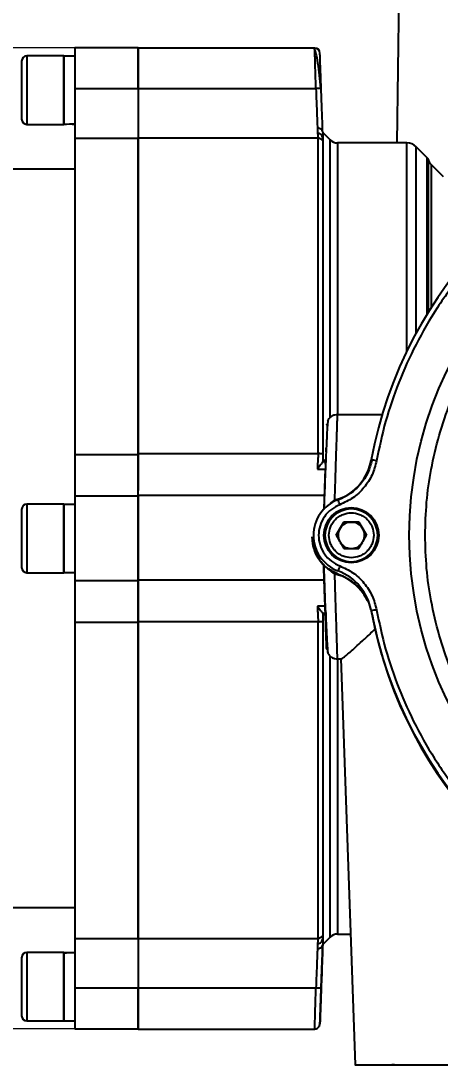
# Model space of a CAD drawing. Header units: millimetres. Extents: x 2028 to 4172, y 863 to 2379.
# Drawn here: x 3332.3 to 3411.8, y 2046.1 to 2244.1 of the extents above; entities that cross this region are included whole.
import ezdxf

# ---------------------------------------------------------------- set-up
doc = ezdxf.new("R2010")
doc.units = ezdxf.units.MM
doc.layers.add('AM_5', color=3, linetype='Continuous', lineweight=25)
doc.styles.add('SLDTEXTSTYLE1', font='txt.shx', dxfattribs={"width": 0.7, "bigfont": 'gbcbig.shx'})
doc.dimstyles.new('SLDDIMSTYLE12$0', dxfattribs={"dimtxt": 12, "dimasz": 10, "dimexe": 0, "dimexo": 0.0625, "dimgap": 0.875, "dimtad": 1, "dimdec": 1, "dimlfac": 1.8, "dimrnd": 1e-09, "dimzin": 12, "dimdsep": 46, "dimtxsty": 'SLDTEXTSTYLE1', "dimcen": 0.09, "dimdle": 8.16, "dimclrd": 3, "dimclre": 3, "dimadec": 0, "dimazin": 3, "dimtfac": 1, "dimtdec": 1, "dimtofl": 0, "dimtmove": 0, "dimatfit": 3, "dimfxl": 0, "dimfrac": 2, "dimtolj": 1, "dimlwd": 5, "dimlwe": 5, "dimarcsym": 0})

# ---------------------------------------------------------------- blocks, each defined once
blk = doc.blocks.new('*D53')
at = {"layer": 'AM_5', "color": 3, "lineweight": 5, "transparency": 16777216}
blk.add_line((3342.5, 2238.94), (3175.88, 2238.94), dxfattribs=at)
at = {"layer": 'AM_5', "color": 3, "linetype": 'Continuous', "lineweight": 5, "transparency": 16777216}
for p, q in [((3175.88, 2228.94), (3175.88, 2062.94)), ((3342.5, 2052.94), (3175.88, 2052.94))]:
    blk.add_line(p, q, dxfattribs=at)
at = {"layer": 'AM_5', "color": 3, "transparency": 16777216}
for points in [[(3174.21, 2228.94), (3177.54, 2228.94), (3175.88, 2238.94)], [(3174.21, 2062.94), (3177.54, 2062.94), (3175.88, 2052.94)]]:
    blk.add_solid(points, dxfattribs=at)
at = {"layer": 'Defpoints', "color": 0, "transparency": 16777216}
for p in [(3342.56, 2238.94), (3175.88, 2052.94), (3342.56, 2052.94)]:
    blk.add_point(p, dxfattribs=at)
at = {"layer": 'AM_5', "color": 0, "transparency": 16777216, "insert": (3169, 2145.94), "char_height": 12, "attachment_point": 5, "rotation": 90, "style": 'SLDTEXTSTYLE1'}
blk.add_mtext('\\A1;186', dxfattribs=at)

msp = doc.modelspace()

# ---------------------------------------------------------------- linework, layer by layer
at = {"color": 7, "linetype": 'Continuous', "lineweight": 25}
for p, q in [((3404.159, 2260.757), (3403.638, 2220.921)), ((3340.459, 2237.441), (3333.459, 2237.441)), ((3333.459, 2237.441), (3333.459, 2230.941)), ((3340.459, 2237.441), (3340.459, 2230.941)), ((3342.559, 2237.381), (3340.459, 2237.381)), ((3340.459, 2224.501), (3340.459, 2237.381)), ((3354.559, 2238.941), (3342.559, 2238.941)), ((3342.559, 2238.941), (3342.559, 2231.222)), ((3354.559, 2231.221), (3354.559, 2238.941)), ((3388.035, 2238.921), (3354.559, 2238.921)), ((3388.224, 2238.084), (3387.997, 2238.781)), ((3333.459, 2230.941), (3333.459, 2224.441)), ((3340.459, 2230.941), (3340.459, 2224.441)), ((3342.559, 2231.222), (3354.559, 2231.221)), ((3342.559, 2231.222), (3342.559, 2221.786)), ((3354.559, 2231.221), (3354.559, 2221.786)), ((3354.559, 2231.218), (3388.27, 2231.218)), ((3333.459, 2224.441), (3340.459, 2224.441)), ((3354.559, 2221.786), (3342.559, 2221.786)), ((3388.693, 2221.799), (3354.559, 2221.8)), ((3388.559, 2222.759), (3388.693, 2221.799)), ((3389.56, 2221.801), (3389.49, 2222.198)), ((3389.559, 2222.938), (3389.559, 2221.875)), ((3390.973, 2221.507), (3389.559, 2222.921)), ((3389.559, 2221.875), (3389.559, 2221.31)), ((3405.523, 2220.921), (3392.387, 2220.921)), ((3409.372, 2218.108), (3407.291, 2220.189)), ((3409.622, 2188.898), (3409.622, 2217.691)), ((3342.559, 2215.941), (3201.559, 2215.942)), ((3412.453, 2214.526), (3410.121, 2216.858)), ((3410.121, 2216.858), (3410.121, 2189.688)), ((3400.82, 2169.399), (3392.303, 2169.399)), ((3390.153, 2163.107), (3390.126, 2162.36)), ((3390.153, 2163.117), (3390.153, 2163.107)), ((3342.559, 2161.874), (3354.559, 2161.874)), ((3342.559, 2161.874), (3342.559, 2153.936)), ((3354.559, 2162.027), (3388.693, 2162.016)), ((3354.559, 2161.874), (3354.559, 2155.033)), ((3389.543, 2160.429), (3389.559, 2160.456)), ((3390.059, 2160.429), (3389.543, 2160.429)), ((3389.559, 2161.912), (3389.559, 2160.456)), ((3389.559, 2160.456), (3390.038, 2160.82)), ((3390.072, 2160.808), (3390.045, 2160.014)), ((3390.072, 2160.821), (3390.072, 2160.808)), ((3388.565, 2159.08), (3390.063, 2159.08)), ((3389.981, 2158.179), (3389.953, 2157.393)), ((3389.981, 2158.196), (3389.981, 2158.179)), ((3389.953, 2157.393), (3389.746, 2151.473)), ((3333.459, 2152.441), (3333.458, 2139.441)), ((3340.459, 2152.441), (3333.459, 2152.441)), ((3340.459, 2152.441), (3340.458, 2139.441)), ((3340.458, 2139.501), (3340.459, 2152.381)), ((3342.559, 2152.381), (3340.459, 2152.381)), ((3342.559, 2153.936), (3342.558, 2137.946)), ((3354.559, 2153.936), (3342.559, 2153.936)), ((3354.558, 2137.946), (3354.559, 2153.936)), ((3389.838, 2154.098), (3354.559, 2154.099)), ((3391.785, 2153.206), (3392.313, 2153.361)), ((3392.313, 2153.361), (3393.189, 2153.641)), ((3393.538, 2149.028), (3392.094, 2146.528)), ((3392.816, 2147.771), (3393.538, 2149.021)), ((3396.425, 2149.028), (3393.538, 2149.028)), ((3393.538, 2149.021), (3393.538, 2149.028)), ((3393.538, 2149.021), (3394.981, 2149.021)), ((3394.981, 2149.021), (3396.425, 2149.021)), ((3397.868, 2146.528), (3396.425, 2149.028)), ((3396.425, 2149.021), (3396.425, 2149.028)), ((3396.425, 2149.021), (3397.146, 2147.771)), ((3387.559, 2146.232), (3387.559, 2146.159)), ((3387.781, 2146.53), (3387.781, 2146.496)), ((3389.981, 2146.526), (3389.981, 2146.515)), ((3392.094, 2146.528), (3393.538, 2144.028)), ((3392.096, 2146.524), (3392.816, 2147.771)), ((3396.425, 2144.028), (3397.868, 2146.528)), ((3397.146, 2147.771), (3397.866, 2146.524)), ((3399.981, 2146.515), (3399.981, 2146.526)), ((3393.538, 2144.028), (3396.425, 2144.028)), ((3333.458, 2139.441), (3340.458, 2139.441)), ((3340.458, 2139.501), (3342.558, 2139.501)), ((3392.338, 2139.025), (3391.782, 2139.184)), ((3392.377, 2139.155), (3392.338, 2139.025)), ((3392.975, 2138.831), (3392.338, 2139.025)), ((3392.45, 2139.756), (3392.45, 2139.79)), ((3392.494, 2139.111), (3392.494, 2139.184)), ((3342.558, 2137.946), (3354.558, 2137.946)), ((3342.558, 2137.946), (3342.558, 2130.008)), ((3354.558, 2138.108), (3389.836, 2138.108)), ((3354.558, 2137.946), (3354.558, 2130.008)), ((3389.836, 2138.108), (3389.841, 2137.972)), ((3398.034, 2134.106), (3397.891, 2134.432)), ((3390.012, 2133.091), (3388.565, 2133.091)), ((3389.558, 2131.709), (3389.543, 2131.737)), ((3389.543, 2131.737), (3390.059, 2131.737)), ((3389.558, 2131.709), (3389.558, 2130.252)), ((3390.074, 2131.315), (3389.558, 2131.709)), ((3390.061, 2131.737), (3390.123, 2131.737)), ((3398.772, 2132.217), (3398.772, 2132.183)), ((3354.558, 2130.008), (3342.558, 2130.008)), ((3388.692, 2130.15), (3354.558, 2130.147)), ((3392.291, 2123.107), (3393.068, 2123.107)), ((3392.999, 2123.153), (3395.69, 2046.104)), ((3201.558, 2075.942), (3342.558, 2075.941)), ((3342.558, 2070.097), (3354.558, 2070.097)), ((3342.558, 2070.097), (3342.558, 2060.661)), ((3354.558, 2070.111), (3388.692, 2070.111)), ((3354.558, 2070.097), (3354.558, 2060.661)), ((3388.692, 2070.111), (3388.558, 2069.14)), ((3388.558, 2069.14), (3388.558, 2068.178)), ((3389.482, 2069.684), (3389.558, 2070.021)), ((3389.489, 2069.7), (3389.559, 2070.097)), ((3389.558, 2070.6), (3389.558, 2070.021)), ((3389.558, 2068.921), (3390.972, 2070.335)), ((3389.558, 2070.021), (3389.558, 2068.952)), ((3392.387, 2070.921), (3394.823, 2070.921)), ((3340.458, 2067.441), (3333.458, 2067.441)), ((3333.458, 2067.441), (3333.458, 2054.441)), ((3340.458, 2067.441), (3340.458, 2054.441)), ((3340.458, 2054.501), (3340.458, 2067.266)), ((3389.558, 2068.952), (3389.558, 2068.921)), ((3389.558, 2068.921), (3389.558, 2068.894)), ((3354.558, 2060.661), (3342.558, 2060.661)), ((3342.558, 2060.661), (3342.558, 2052.941)), ((3354.558, 2052.941), (3354.558, 2060.661)), ((3388.27, 2060.658), (3354.558, 2060.658)), ((3333.458, 2054.441), (3340.458, 2054.441)), ((3340.458, 2054.501), (3342.558, 2054.501)), ((3342.558, 2052.941), (3354.558, 2052.941)), ((3354.558, 2052.921), (3388.035, 2052.921))]:
    msp.add_line(p, q, dxfattribs=at)
at = {"color": 7, "linetype": 'Continuous', "lineweight": 25, "flags": 128}
for points in [[(3388.559, 2223.715), (3388.559, 2223.581), (3388.559, 2223.452), (3388.559, 2223.326), (3388.559, 2223.204), (3388.559, 2223.087), (3388.559, 2222.973), (3388.559, 2222.864), (3388.559, 2222.759)], [(3342.559, 2221.786), (3342.559, 2220.527), (3342.559, 2218.923), (3342.559, 2216.981), (3342.559, 2214.711), (3342.559, 2212.123), (3342.559, 2209.228), (3342.559, 2206.04), (3342.559, 2202.574), (3342.559, 2198.846), (3342.559, 2194.874), (3342.559, 2190.674), (3342.559, 2186.268), (3342.559, 2181.676), (3342.559, 2176.917), (3342.559, 2172.016), (3342.559, 2166.994), (3342.559, 2161.874)], [(3354.559, 2161.874), (3354.559, 2166.994), (3354.559, 2172.016), (3354.559, 2176.917), (3354.559, 2181.675), (3354.559, 2186.268), (3354.559, 2190.674), (3354.559, 2194.874), (3354.559, 2198.846), (3354.559, 2202.574), (3354.559, 2206.04), (3354.559, 2209.228), (3354.559, 2212.122), (3354.559, 2214.711), (3354.559, 2216.981), (3354.559, 2218.923), (3354.559, 2220.527), (3354.559, 2221.786)], [(3388.693, 2162.016), (3388.693, 2167.133), (3388.693, 2172.152), (3388.693, 2177.049), (3388.693, 2181.802), (3388.693, 2186.389), (3388.693, 2190.789), (3388.693, 2194.982), (3388.693, 2198.947), (3388.693, 2202.667), (3388.693, 2206.124), (3388.693, 2209.303), (3388.693, 2212.188), (3388.693, 2214.767), (3388.693, 2217.027), (3388.693, 2218.958), (3388.693, 2220.552), (3388.693, 2221.799)], [(3390.973, 2168.899), (3390.973, 2171.582), (3390.973, 2176.369), (3390.973, 2181.015), (3390.973, 2185.497), (3390.973, 2189.795), (3390.973, 2193.889), (3390.973, 2197.76), (3390.973, 2201.39), (3390.973, 2204.761), (3390.973, 2207.859), (3390.973, 2210.668), (3390.973, 2213.176), (3390.973, 2215.372), (3390.973, 2217.244), (3390.973, 2218.784), (3390.973, 2219.985), (3390.973, 2220.842), (3390.973, 2221.349), (3390.973, 2221.507)], [(3389.559, 2221.31), (3389.559, 2220.07), (3389.559, 2218.487), (3389.559, 2216.569), (3389.559, 2214.323), (3389.559, 2211.761), (3389.559, 2208.894), (3389.559, 2205.736), (3389.559, 2202.301), (3389.559, 2198.605), (3389.559, 2194.665), (3389.559, 2190.5), (3389.559, 2186.128), (3389.559, 2181.571), (3389.559, 2176.848), (3389.559, 2171.982), (3389.559, 2166.996), (3389.559, 2161.912)], [(3392.387, 2220.921), (3392.387, 2220.877), (3392.387, 2220.525), (3392.387, 2219.825), (3392.387, 2218.779), (3392.387, 2217.392), (3392.387, 2215.672), (3392.387, 2213.625), (3392.387, 2211.261), (3392.387, 2208.592), (3392.387, 2205.63), (3392.387, 2202.388), (3392.387, 2198.883), (3392.387, 2195.13), (3392.387, 2191.147), (3392.387, 2186.952), (3392.387, 2182.565), (3392.387, 2178.007), (3392.387, 2173.299), (3392.387, 2169.399)], [(3405.523, 2181.487), (3405.523, 2181.814), (3405.523, 2186.243), (3405.523, 2190.481), (3405.523, 2194.511), (3405.523, 2198.311), (3405.523, 2201.866), (3405.523, 2205.157), (3405.523, 2208.17), (3405.523, 2210.89), (3405.523, 2213.305), (3405.523, 2215.403), (3405.523, 2217.175), (3405.523, 2218.611), (3405.523, 2219.706), (3405.523, 2220.454), (3405.523, 2220.851), (3405.523, 2220.921)], [(3407.291, 2184.914), (3407.291, 2187.988), (3407.291, 2192.182), (3407.291, 2196.148), (3407.291, 2199.865), (3407.291, 2203.317), (3407.291, 2206.485), (3407.291, 2209.354), (3407.291, 2211.91), (3407.291, 2214.14), (3407.291, 2216.033), (3407.291, 2217.58), (3407.291, 2218.773), (3407.291, 2219.607), (3407.291, 2220.076), (3407.291, 2220.189)], [(3409.372, 2188.496), (3409.372, 2191.5), (3409.372, 2195.338), (3409.372, 2198.93), (3409.372, 2202.257), (3409.372, 2205.303), (3409.372, 2208.052), (3409.372, 2210.492), (3409.372, 2212.609), (3409.372, 2214.393), (3409.372, 2215.836), (3409.372, 2216.93), (3409.372, 2217.67), (3409.372, 2218.051), (3409.372, 2218.108)], [(3398.772, 2132.177), (3399.929, 2126.851), (3400.732, 2123.917)], [(3342.558, 2130.008), (3342.558, 2124.889), (3342.558, 2119.866), (3342.558, 2114.965), (3342.558, 2110.207), (3342.558, 2105.614), (3342.558, 2101.208), (3342.558, 2097.009), (3342.558, 2093.036), (3342.558, 2089.308), (3342.558, 2085.842), (3342.558, 2082.655), (3342.558, 2079.76), (3342.558, 2077.171), (3342.558, 2074.901), (3342.558, 2072.959), (3342.558, 2071.355), (3342.558, 2070.097)], [(3354.558, 2070.097), (3354.558, 2071.355), (3354.558, 2072.959), (3354.558, 2074.901), (3354.558, 2077.171), (3354.558, 2079.76), (3354.558, 2082.655), (3354.558, 2085.842), (3354.558, 2089.308), (3354.558, 2093.036), (3354.558, 2097.009), (3354.558, 2101.208), (3354.558, 2105.614), (3354.558, 2110.207), (3354.558, 2114.965), (3354.558, 2119.866), (3354.558, 2124.888), (3354.558, 2130.008)], [(3388.692, 2070.111), (3388.692, 2071.38), (3388.692, 2072.995), (3388.692, 2074.947), (3388.692, 2077.228), (3388.692, 2079.826), (3388.692, 2082.73), (3388.692, 2085.927), (3388.692, 2089.401), (3388.692, 2093.137), (3388.692, 2097.117), (3388.692, 2101.323), (3388.692, 2105.735), (3388.692, 2110.334), (3388.692, 2115.097), (3388.692, 2120.002), (3388.692, 2125.028), (3388.692, 2130.15)], [(3389.558, 2130.252), (3389.558, 2125.163), (3389.558, 2120.169), (3389.558, 2115.296), (3389.558, 2110.563), (3389.558, 2105.995), (3389.558, 2101.611), (3389.558, 2097.432), (3389.558, 2093.478), (3389.558, 2089.766), (3389.558, 2086.314), (3389.558, 2083.138), (3389.558, 2080.252), (3389.558, 2077.671), (3389.558, 2075.405), (3389.558, 2073.465), (3389.558, 2071.861), (3389.558, 2070.6)], [(3390.972, 2070.335), (3390.972, 2070.335), (3390.972, 2070.514), (3390.972, 2071.044), (3390.972, 2071.922), (3390.972, 2073.145), (3390.972, 2074.706), (3390.972, 2076.598), (3390.972, 2078.814), (3390.972, 2081.341), (3390.972, 2084.169), (3390.972, 2087.284), (3390.972, 2090.672), (3390.972, 2094.317), (3390.972, 2098.203), (3390.973, 2102.31), (3390.973, 2106.621), (3390.973, 2111.114), (3390.973, 2115.769), (3390.973, 2120.564), (3390.973, 2123.59)], [(3392.387, 2123.069), (3392.387, 2118.841), (3392.387, 2114.125), (3392.387, 2109.557), (3392.387, 2105.159), (3392.387, 2100.951), (3392.387, 2096.954), (3392.387, 2093.186), (3392.387, 2089.665), (3392.387, 2086.407), (3392.387, 2083.427), (3392.387, 2080.739), (3392.387, 2078.356), (3392.387, 2076.289), (3392.387, 2074.547), (3392.387, 2073.14), (3392.387, 2072.072), (3392.387, 2071.35), (3392.387, 2070.977), (3392.387, 2070.921)]]:
    msp.add_lwpolyline(points, dxfattribs=at)
at = {"color": 7, "linetype": 'Continuous', "lineweight": 25}
for centre, radius in [((3477.481, 2146.532), 71.5), ((3394.981, 2146.532), 5.2)]:
    msp.add_circle(centre, radius, dxfattribs=at)
for centre, radius, start, end in [((3333.459, 2236.441), 1, 89.99969, 179.99969), ((3388.035, 2237.921), 1, 1.99976, 89.99975), ((3333.459, 2225.441), 1, 179.99969, 269.99969), ((3477.481, 2146.53), 80, 100.30604, 169.69383), ((3392.387, 2222.921), 2, 224.99969, 269.99969), ((3405.523, 2218.421), 2.5, 44.99977, 89.99969), ((3408.665, 2217.4), 1, 16.90237, 44.99987), ((3411.536, 2218.273), 2, 196.90236, 224.99969), ((3388.933, 2162.631), 10, 290.58663, 349.69385), ((3378.275, 2043.933), 118.693, 79.57321, 80.05575), ((3333.459, 2151.441), 1, 89.99969, 179.99969), ((3394.981, 2146.53), 7.2, 110.58661, 179.99981), ((3083.673, 2036.491), 330.121, 20.5433, 20.71651), ((3394.981, 2146.515), 5.2, 0.00011, 179.99974), ((3394.981, 2146.526), 5, 359.99978, 179.99975), ((3394.981, 2146.521), 2.5, 89.99966, 149.9996), ((3394.981, 2146.521), 2.5, 29.99978, 89.99971), ((3394.981, 2146.53), 7.2, 179.99987, 249.41339), ((3394.981, 2146.526), 5, 179.99995, 359.99959), ((3394.981, 2146.515), 5, 179.99995, 359.99959), ((3394.981, 2146.521), 2.5, 149.99962, 207.09742), ((3394.981, 2146.521), 2.5, 332.90197, 29.99975), ((3395.059, 2146.159), 7.5, 179.99988, 250.00153), ((3394.981, 2146.521), 2.5, 212.9021, 265.89476), ((3394.981, 2146.521), 2.5, 274.10462, 327.09726), ((3333.458, 2140.441), 1, 179.99969, 269.99969), ((3706.35, 2022.689), 335.031, 159.37056, 159.54192), ((3388.933, 2130.428), 10, 10.30615, 69.41337), ((3389.074, 2129.714), 10, 28.14855, 70.0015), ((3420.805, 2015.246), 119.028, 100.18577, 100.66732), ((3477.481, 2146.53), 80, 190.30617, 259.69396), ((3477.558, 2146.157), 80, 190.52799, 258.6349), ((3392.387, 2068.921), 2, 89.99969, 134.99969), ((3333.458, 2066.441), 1, 89.99969, 179.99969), ((3333.458, 2055.441), 1, 179.99969, 269.99969)]:
    msp.add_arc(centre, radius, start, end, dxfattribs=at)
for centre, start_param, end_param in [((3340.459, 2230.941), 4.712389, 4.9017857), ((3342.559, 2230.941), 4.6181163, 4.712389), ((3340.458, 2060.941), 1.4765235, 1.5707963), ((3342.558, 2060.941), 1.5707963, 1.760193)]:
    msp.add_ellipse(centre, major_axis=(11.154, 0), ratio=0.5773503, start_param=start_param, end_param=end_param, dxfattribs=at)
for points in [[(3354.559, 2238.921), (3354.559, 2238.808), (3354.559, 2238.583), (3354.559, 2236.817), (3354.559, 2234.278), (3354.559, 2232.238), (3354.559, 2231.218)], [(3354.559, 2231.218), (3354.559, 2230.115), (3354.559, 2227.908), (3354.559, 2225.03), (3354.559, 2222.79), (3354.559, 2222.13), (3354.559, 2221.8)], [(3354.559, 2221.8), (3354.559, 2221.225), (3354.559, 2220.076), (3354.559, 2217.475), (3354.559, 2214.261), (3354.559, 2210.399), (3354.559, 2205.943), (3354.559, 2200.928), (3354.559, 2195.403), (3354.559, 2189.418), (3354.559, 2183.031), (3354.559, 2176.296), (3354.559, 2169.29), (3354.559, 2164.448), (3354.559, 2162.027)], [(3389.559, 2221.875), (3389.544, 2221.991), (3389.514, 2222.223), (3389.283, 2222.515), (3388.952, 2222.719), (3388.69, 2222.745), (3388.559, 2222.759)], [(3389.559, 2221.31), (3389.51, 2221.381), (3389.411, 2221.522), (3389.198, 2221.677), (3388.955, 2221.78), (3388.78, 2221.793), (3388.693, 2221.799)], [(3354.559, 2154.099), (3354.559, 2154.242), (3354.559, 2154.529), (3354.559, 2156.304), (3354.559, 2158.838), (3354.559, 2160.964), (3354.559, 2162.027)], [(3389.559, 2161.912), (3389.509, 2161.927), (3389.41, 2161.957), (3389.198, 2161.99), (3388.955, 2162.012), (3388.78, 2162.015), (3388.693, 2162.016)], [(3398.905, 2160.849), (3398.684, 2160.01), (3398.24, 2158.332), (3396.78, 2156.149), (3394.867, 2154.35), (3393.285, 2153.636), (3392.494, 2153.28)], [(3354.559, 2154.099), (3354.559, 2153.95), (3354.559, 2153.653), (3354.559, 2151.796), (3354.559, 2149.194), (3354.559, 2146.12), (3354.559, 2143.044), (3354.559, 2140.435), (3354.558, 2138.567), (3354.558, 2138.261), (3354.558, 2138.108)], [(3354.558, 2130.147), (3354.558, 2131.21), (3354.558, 2133.338), (3354.558, 2135.879), (3354.558, 2137.664), (3354.558, 2137.96), (3354.558, 2138.108)], [(3354.558, 2130.147), (3354.558, 2127.723), (3354.558, 2122.876), (3354.558, 2115.858), (3354.558, 2109.108), (3354.558, 2102.703), (3354.558, 2096.699), (3354.558, 2091.152), (3354.558, 2086.113), (3354.558, 2081.63), (3354.558, 2077.74), (3354.558, 2074.496), (3354.558, 2071.866), (3354.558, 2070.696), (3354.558, 2070.111)], [(3388.692, 2130.15), (3388.78, 2130.151), (3388.954, 2130.154), (3389.197, 2130.176), (3389.41, 2130.208), (3389.509, 2130.237), (3389.558, 2130.252)], [(3354.558, 2070.111), (3354.558, 2069.776), (3354.558, 2069.107), (3354.558, 2066.856), (3354.558, 2063.97), (3354.558, 2061.762), (3354.558, 2060.658)], [(3388.558, 2069.14), (3388.688, 2069.154), (3388.949, 2069.18), (3389.29, 2069.381), (3389.418, 2069.583), (3389.482, 2069.684)], [(3389.558, 2070.6), (3389.509, 2070.529), (3389.41, 2070.388), (3389.197, 2070.233), (3388.954, 2070.13), (3388.779, 2070.117), (3388.692, 2070.111)], [(3402.69, 2046.104), (3402.742, 2046.106), (3402.846, 2046.11), (3403.678, 2046.115), (3404.972, 2046.12), (3406.727, 2046.125), (3408.861, 2046.129), (3411.298, 2046.131), (3413.941, 2046.133), (3416.69, 2046.134), (3419.439, 2046.133), (3422.082, 2046.131), (3424.518, 2046.129), (3426.652, 2046.125), (3428.407, 2046.12), (3429.701, 2046.115), (3430.533, 2046.109), (3430.638, 2046.105), (3430.69, 2046.104)], [(3430.69, 2046.104), (3430.638, 2046.102), (3430.533, 2046.098), (3429.701, 2046.092), (3428.407, 2046.087), (3426.652, 2046.082), (3424.518, 2046.079), (3422.082, 2046.076), (3419.439, 2046.074), (3416.69, 2046.073), (3413.941, 2046.074), (3411.298, 2046.076), (3408.861, 2046.079), (3406.727, 2046.082), (3404.972, 2046.087), (3403.678, 2046.092), (3402.846, 2046.098), (3402.742, 2046.102), (3402.69, 2046.104)]]:
    msp.add_open_spline(points, degree=3, dxfattribs=at)
for points, knots in [([(3388.918, 2238.373), (3388.877, 2238.445), (3388.785, 2238.607), (3388.552, 2238.763), (3388.273, 2238.837), (3388.089, 2238.797), (3387.997, 2238.778)], [0, 0, 0, 0, 0.2110006, 0.4756494, 0.740464, 1, 1, 1, 1]), ([(3388.27, 2231.218), (3388.24, 2232.221), (3388.187, 2233.974), (3388.124, 2236.005), (3388.083, 2237.364), (3388.055, 2238.269), (3388.038, 2238.823), (3388.036, 2238.889), (3388.035, 2238.921)], [0, 0, 0, 0, 0.2452809, 0.42889926, 0.57905177, 0.72428424, 0.86459927, 1, 1, 1, 1]), ([(3389.198, 2231.227), (3389.122, 2232.08), (3388.967, 2233.811), (3388.645, 2236.125), (3388.38, 2237.639), (3388.251, 2238.005), (3388.224, 2238.084)], [0, 0, 0, 0, 0.2966354, 0.6024529, 0.914745, 1, 1, 1, 1]), ([(3389.27, 2231.216), (3389.239, 2232.108), (3389.176, 2233.891), (3389.099, 2236.112), (3389.045, 2237.659), (3389.038, 2237.857), (3389.034, 2237.956)], [0, 0, 0, 0, 0.249886, 0.4997488, 0.7497519, 1, 1, 1, 1]), ([(3332.459, 2236.441), (3332.459, 2236.368), (3332.459, 2236.255), (3332.459, 2235.569), (3332.459, 2234.859), (3332.459, 2233.978), (3332.459, 2232.697), (3332.459, 2231.633), (3332.459, 2230.941)], [0, 0, 0, 0, 0.2394568, 0.3683607, 0.5, 0.6316393, 0.7605432, 1, 1, 1, 1]), ([(3332.459, 2230.941), (3332.459, 2230.249), (3332.459, 2229.185), (3332.459, 2227.905), (3332.459, 2227.023), (3332.459, 2226.314), (3332.459, 2225.628), (3332.459, 2225.515), (3332.459, 2225.441)], [0, 0, 0, 0, 0.2394568, 0.3683607, 0.5, 0.6316393, 0.7605432, 1, 1, 1, 1]), ([(3389.27, 2231.216), (3389.256, 2231.22), (3389.236, 2231.227), (3389.111, 2231.231), (3388.982, 2231.232), (3388.822, 2231.232), (3388.589, 2231.228), (3388.396, 2231.222), (3388.27, 2231.218)], [0, 0, 0, 0, 0.239471, 0.3683705, 0.5000015, 0.6316323, 0.7605311, 1, 1, 1, 1]), ([(3388.27, 2231.218), (3388.302, 2230.393), (3388.357, 2228.947), (3388.437, 2226.897), (3388.504, 2225.136), (3388.541, 2224.175), (3388.559, 2223.715)], [0, 0, 0, 0, 0.2851739, 0.500074, 0.7610217, 1, 1, 1, 1]), ([(3389.559, 2222.938), (3389.541, 2223.47), (3389.503, 2224.54), (3389.432, 2226.576), (3389.353, 2228.828), (3389.298, 2230.422), (3389.27, 2231.216)], [0, 0, 0, 0, 0.2485215, 0.4999911, 0.7509557, 1, 1, 1, 1]), ([(3389.559, 2222.938), (3389.554, 2222.993), (3389.544, 2223.1), (3389.479, 2223.255), (3389.396, 2223.372), (3389.315, 2223.452), (3389.269, 2223.489), (3389.239, 2223.512), (3389.144, 2223.581), (3388.924, 2223.695), (3388.686, 2223.708), (3388.559, 2223.715)], [0, 0, 0, 0, 0.13274928, 0.2587097, 0.38346285, 0.46187539, 0.50802694, 0.51153962, 0.54269826, 0.7552829, 1, 1, 1, 1]), ([(3463.348, 2224.257), (3460.852, 2223.731), (3455.814, 2222.668), (3448.437, 2220.13), (3441.195, 2216.86), (3434.216, 2212.798), (3427.613, 2207.986), (3421.52, 2202.494), (3416.027, 2196.4), (3411.215, 2189.797), (3407.153, 2182.818), (3403.883, 2175.576), (3401.345, 2168.199), (3400.282, 2163.162), (3399.756, 2160.665)], [0, 0, 0, 0, 0.0799588, 0.1613715, 0.2441424, 0.3288926, 0.4142166, 0.5, 0.5857784, 0.6711024, 0.7558576, 0.8386237, 0.9200388, 1, 1, 1, 1]), ([(3408.981, 2146.538), (3409.036, 2148.627), (3409.146, 2152.806), (3410.056, 2159.144), (3411.542, 2165.497), (3413.716, 2171.862), (3416.547, 2178.086), (3420.06, 2184.108), (3424.214, 2189.8), (3428.958, 2195.061), (3434.219, 2199.805), (3439.911, 2203.959), (3445.934, 2207.473), (3452.157, 2210.304), (3458.523, 2212.476), (3464.875, 2213.971), (3471.214, 2214.848), (3477.481, 2215.133), (3483.748, 2214.848), (3490.087, 2213.971), (3496.44, 2212.476), (3502.805, 2210.304), (3509.029, 2207.473), (3515.051, 2203.959), (3520.743, 2199.805), (3526.005, 2195.061), (3530.748, 2189.8), (3534.902, 2184.108), (3538.416, 2178.086), (3541.247, 2171.863), (3543.421, 2165.497), (3544.907, 2159.144), (3545.817, 2152.806), (3545.926, 2148.627), (3545.981, 2146.538)], [0, 0, 0, 0, 0.0291236, 0.0582485, 0.08912, 0.1199941, 0.1519015, 0.1843128, 0.2170688, 0.25, 0.2829312, 0.3156872, 0.3480985, 0.3800059, 0.4108775, 0.4417515, 0.4708745, 0.5, 0.529123, 0.5582485, 0.58912, 0.6199941, 0.6519015, 0.6843128, 0.7170688, 0.75, 0.7829312, 0.8156872, 0.8480985, 0.8800059, 0.9108775, 0.9417515, 0.9708751, 1, 1, 1, 1]), ([(3390.589, 2168.281), (3390.576, 2168.318), (3390.534, 2168.43), (3390.452, 2167.501), (3390.34, 2165.604), (3390.211, 2162.77), (3390.066, 2159.198), (3389.92, 2155.363), (3389.822, 2152.636), (3389.778, 2151.436)], [0, 0, 0, 0, 0.0767643, 0.2381811, 0.3986006, 0.5581807, 0.7170876, 0.8754904, 1, 1, 1, 1]), ([(3392.369, 2169.398), (3392.182, 2169.389), (3391.795, 2169.37), (3391.241, 2169.126), (3390.758, 2168.73), (3390.562, 2168.365), (3390.465, 2168.184)], [0, 0, 0, 0, 0.2341083, 0.485653, 0.7448761, 1, 1, 1, 1]), ([(3392.303, 2169.399), (3392.302, 2169.349), (3392.298, 2169.247), (3392.273, 2168.476), (3392.241, 2167.466), (3392.205, 2166.336), (3392.157, 2164.831), (3392.092, 2162.822), (3392.006, 2160.162), (3391.904, 2156.947), (3391.826, 2154.482), (3391.785, 2153.206)], [0, 0, 0, 0, 0.1217334, 0.2456529, 0.3295313, 0.4143849, 0.5002146, 0.6112196, 0.7315209, 0.8611156, 1, 1, 1, 1]), ([(3390.324, 2167.487), (3390.328, 2167.504), (3390.34, 2167.566), (3390.389, 2167.241), (3390.424, 2167.005)], [0, 0, 0, 0, 0.272533, 1, 1, 1, 1]), ([(3388.693, 2162.016), (3388.681, 2161.614), (3388.66, 2160.908), (3388.583, 2160.07), (3388.556, 2159.494), (3388.562, 2159.209), (3388.565, 2159.08)], [0, 0, 0, 0, 0.3927265, 0.6900266, 0.8591704, 1, 1, 1, 1]), ([(3389.543, 2160.429), (3389.419, 2160.257), (3389.14, 2159.869), (3388.77, 2159.362), (3388.565, 2159.08)], [0, 0, 0, 0, 0.4434973, 1, 1, 1, 1]), ([(3399.756, 2160.665), (3399.522, 2159.763), (3399.047, 2157.926), (3397.463, 2155.512), (3395.371, 2153.522), (3393.648, 2152.727), (3392.801, 2152.336)], [0, 0, 0, 0, 0.2457963, 0.5, 0.7542037, 1, 1, 1, 1]), ([(3392.801, 2152.336), (3392.248, 2152.072), (3391.114, 2151.531), (3389.804, 2150.112), (3388.967, 2148.396), (3388.691, 2146.532), (3388.967, 2144.668), (3389.804, 2142.951), (3391.114, 2141.533), (3392.248, 2140.992), (3392.801, 2140.728)], [0, 0, 0, 0, 0.122089, 0.25, 0.377911, 0.5, 0.622089, 0.75, 0.877911, 1, 1, 1, 1]), ([(3390.912, 2152.412), (3391.024, 2152.56), (3391.266, 2152.88), (3391.604, 2153.092), (3391.785, 2153.206)], [0, 0, 0, 0, 0.4647089, 1, 1, 1, 1]), ([(3332.459, 2151.441), (3332.459, 2151.368), (3332.459, 2151.255), (3332.459, 2150.569), (3332.459, 2149.859), (3332.459, 2148.978), (3332.459, 2147.697), (3332.459, 2145.941), (3332.459, 2144.185), (3332.459, 2142.905), (3332.459, 2142.023), (3332.459, 2141.314), (3332.459, 2140.628), (3332.459, 2140.515), (3332.459, 2140.441)], [0, 0, 0, 0, 0.1197284, 0.1841803, 0.25, 0.3158197, 0.3802716, 0.5, 0.6197284, 0.6841803, 0.75, 0.8158197, 0.8802716, 1, 1, 1, 1]), ([(3390.731, 2146.528), (3390.788, 2147.062), (3390.875, 2147.885), (3391.405, 2148.874), (3391.954, 2149.554), (3392.635, 2150.106), (3393.624, 2150.62), (3394.981, 2150.88), (3396.338, 2150.62), (3397.328, 2150.106), (3398.009, 2149.554), (3398.557, 2148.874), (3399.087, 2147.885), (3399.174, 2147.062), (3399.231, 2146.528)], [0, 0, 0, 0, 0.1197284, 0.1841803, 0.25, 0.3158197, 0.3802716, 0.5, 0.6197284, 0.6841803, 0.75, 0.8158197, 0.8802716, 1, 1, 1, 1]), ([(3392.494, 2139.184), (3391.799, 2139.509), (3390.409, 2140.159), (3388.83, 2141.87), (3387.761, 2143.939), (3387.626, 2145.468), (3387.559, 2146.232)], [0, 0, 0, 0, 0.2500006, 0.5000011, 0.7500017, 1, 1, 1, 1]), ([(3399.231, 2146.528), (3399.174, 2145.993), (3399.087, 2145.171), (3398.557, 2144.181), (3398.009, 2143.501), (3397.328, 2142.949), (3396.338, 2142.436), (3394.981, 2142.175), (3393.624, 2142.436), (3392.635, 2142.949), (3391.954, 2143.501), (3391.405, 2144.181), (3390.875, 2145.171), (3390.788, 2145.993), (3390.731, 2146.528)], [0, 0, 0, 0, 0.1197284, 0.1841803, 0.25, 0.3158197, 0.3802716, 0.5, 0.6197284, 0.6841803, 0.75, 0.8158197, 0.8802716, 1, 1, 1, 1]), ([(3545.981, 2146.538), (3545.926, 2144.449), (3545.817, 2140.271), (3544.907, 2133.932), (3543.421, 2127.58), (3541.247, 2121.214), (3538.416, 2114.991), (3534.902, 2108.968), (3530.748, 2103.277), (3526.005, 2098.015), (3520.743, 2093.272), (3515.051, 2089.118), (3509.029, 2085.604), (3502.806, 2082.772), (3496.44, 2080.601), (3490.087, 2079.106), (3483.749, 2078.229), (3477.481, 2077.943), (3471.214, 2078.229), (3464.875, 2079.106), (3458.523, 2080.601), (3452.157, 2082.772), (3445.934, 2085.604), (3439.911, 2089.118), (3434.219, 2093.272), (3428.958, 2098.015), (3424.214, 2103.277), (3420.06, 2108.968), (3416.547, 2114.991), (3413.716, 2121.214), (3411.542, 2127.58), (3410.056, 2133.932), (3409.146, 2140.271), (3409.036, 2144.449), (3408.981, 2146.538)], [0, 0, 0, 0, 0.0291236, 0.0582485, 0.08912, 0.1199941, 0.1519015, 0.1843128, 0.2170688, 0.25, 0.2829312, 0.3156872, 0.3480985, 0.3800059, 0.4108775, 0.4417515, 0.4708745, 0.5, 0.529123, 0.5582485, 0.58912, 0.6199941, 0.6519015, 0.6843128, 0.7170688, 0.75, 0.7829312, 0.8156872, 0.8480985, 0.8800059, 0.9108775, 0.9417515, 0.9708751, 1, 1, 1, 1]), ([(3389.74, 2140.961), (3389.762, 2140.318), (3389.826, 2138.5), (3389.923, 2135.715), (3390.028, 2132.709), (3390.118, 2130.108), (3390.193, 2127.972), (3390.248, 2126.374), (3390.284, 2125.352), (3390.297, 2124.944), (3390.29, 2125.153), (3390.261, 2125.984), (3390.211, 2127.401), (3390.142, 2129.372), (3390.056, 2131.835), (3389.955, 2134.705), (3389.879, 2136.883), (3389.841, 2137.972)], [0, 0, 0, 0, 0.0375957, 0.1063366, 0.1750804, 0.243824, 0.3125667, 0.3813092, 0.4500521, 0.518795, 0.587537, 0.6562791, 0.7250226, 0.7937664, 0.8625103, 0.9312548, 1, 1, 1, 1]), ([(3389.836, 2138.108), (3389.831, 2138.264), (3389.82, 2138.585), (3389.779, 2139.755), (3389.746, 2140.718), (3389.743, 2140.806)], [0, 0, 0, 0, 0.46205961, 0.95109126, 1, 1, 1, 1]), ([(3389.744, 2140.806), (3389.745, 2140.759), (3389.748, 2140.688), (3389.762, 2140.265), (3389.78, 2139.748), (3389.805, 2139.056), (3389.834, 2138.228), (3389.861, 2137.449), (3389.887, 2136.669), (3389.916, 2135.843), (3389.941, 2135.153), (3389.959, 2134.638), (3389.973, 2134.219), (3389.976, 2134.151), (3389.978, 2134.106)], [0, 0, 0, 0, 0.1213599, 0.1847896, 0.2498693, 0.3550213, 0.4225846, 0.5, 0.5774194, 0.644984, 0.7501306, 0.8152129, 0.8786435, 1, 1, 1, 1]), ([(3389.978, 2134.106), (3389.976, 2134.153), (3389.973, 2134.224), (3389.959, 2134.646), (3389.941, 2135.163), (3389.916, 2135.856), (3389.887, 2136.683), (3389.861, 2137.463), (3389.834, 2138.242), (3389.805, 2139.068), (3389.78, 2139.759), (3389.762, 2140.273), (3389.748, 2140.692), (3389.745, 2140.761), (3389.744, 2140.806)], [0, 0, 0, 0, 0.1213599, 0.1847896, 0.2498693, 0.3550213, 0.4225846, 0.5, 0.5774194, 0.644984, 0.7501306, 0.8152129, 0.8786435, 1, 1, 1, 1]), ([(3392.801, 2140.728), (3393.648, 2140.337), (3395.371, 2139.542), (3397.463, 2137.552), (3399.047, 2135.138), (3399.522, 2133.301), (3399.756, 2132.398)], [0, 0, 0, 0, 0.2457963, 0.5, 0.7542037, 1, 1, 1, 1]), ([(3391.782, 2139.184), (3391.609, 2139.298), (3391.254, 2139.533), (3390.92, 2139.88), (3390.818, 2140.114), (3390.804, 2140.146)], [0, 0, 0, 0, 0.4490394, 0.924132, 1, 1, 1, 1]), ([(3391.782, 2139.184), (3391.82, 2137.961), (3391.896, 2135.595), (3391.984, 2132.806), (3392.051, 2130.705), (3392.101, 2129.156), (3392.155, 2127.472), (3392.208, 2125.797), (3392.254, 2124.342), (3392.282, 2123.459), (3392.294, 2123.072), (3392.292, 2123.143), (3392.291, 2123.158)], [0, 0, 0, 0, 0.1340749, 0.2594439, 0.3382255, 0.41313, 0.4841574, 0.6085038, 0.7306346, 0.850552, 0.9682583, 1, 1, 1, 1]), ([(3392.494, 2139.184), (3393.285, 2138.827), (3394.869, 2138.114), (3396.773, 2136.311), (3398.121, 2134.349), (3398.513, 2132.917), (3398.676, 2132.321)], [0, 0, 0, 0, 0.2693299, 0.5386597, 0.8079896, 1, 1, 1, 1]), ([(3388.565, 2133.091), (3388.562, 2132.912), (3388.555, 2132.449), (3388.642, 2131.484), (3388.673, 2130.66), (3388.692, 2130.15)], [0, 0, 0, 0, 0.1942422, 0.5006255, 1, 1, 1, 1]), ([(3388.565, 2133.091), (3388.768, 2132.811), (3389.137, 2132.302), (3389.417, 2131.912), (3389.543, 2131.737)], [0, 0, 0, 0, 0.5512851, 1, 1, 1, 1]), ([(3399.756, 2132.398), (3400.282, 2129.902), (3401.345, 2124.865), (3403.883, 2117.488), (3407.152, 2110.246), (3411.215, 2103.267), (3416.027, 2096.664), (3421.519, 2090.57), (3427.613, 2085.078), (3434.216, 2080.266), (3441.195, 2076.203), (3448.437, 2072.934), (3455.814, 2070.395), (3460.852, 2069.333), (3463.348, 2068.807)], [0, 0, 0, 0, 0.0799588, 0.1613715, 0.2441424, 0.3288926, 0.4142166, 0.5, 0.5857784, 0.6711024, 0.7558576, 0.8386237, 0.9200388, 1, 1, 1, 1]), ([(3390.1, 2132.298), (3390.134, 2131.447), (3390.216, 2129.382), (3390.33, 2126.915), (3390.441, 2125.013), (3390.522, 2124.088), (3390.563, 2124.192), (3390.577, 2124.226)], [0, 0, 0, 0, 0.1663905, 0.4035453, 0.6419371, 0.881799, 1, 1, 1, 1]), ([(3393.068, 2123.133), (3393.079, 2123.127), (3393.118, 2123.102), (3393.409, 2123.293), (3393.944, 2123.707), (3394.736, 2124.383), (3395.775, 2125.309), (3397.106, 2126.527), (3398.395, 2127.721), (3399.301, 2128.571), (3399.606, 2128.857)], [0, 0, 0, 0, 0.0472969, 0.1728497, 0.3043941, 0.4397908, 0.5874926, 0.7427969, 0.9134319, 1, 1, 1, 1]), ([(3390.414, 2125.456), (3390.379, 2125.213), (3390.332, 2124.894), (3390.32, 2124.97), (3390.317, 2124.987)], [0, 0, 0, 0, 0.7636811, 1, 1, 1, 1]), ([(3390.454, 2124.325), (3390.551, 2124.143), (3390.747, 2123.778), (3391.23, 2123.381), (3391.784, 2123.137), (3392.171, 2123.118), (3392.358, 2123.109)], [0, 0, 0, 0, 0.25502026, 0.51415468, 0.76570961, 1, 1, 1, 1]), ([(3388.558, 2068.178), (3388.54, 2067.716), (3388.503, 2066.749), (3388.436, 2064.984), (3388.356, 2062.93), (3388.301, 2061.483), (3388.27, 2060.658)], [0, 0, 0, 0, 0.2388489, 0.4999327, 0.7148242, 1, 1, 1, 1]), ([(3388.558, 2068.178), (3388.655, 2068.183), (3388.833, 2068.193), (3389.068, 2068.275), (3389.299, 2068.41), (3389.465, 2068.597), (3389.546, 2068.795), (3389.554, 2068.905), (3389.558, 2068.952)], [0, 0, 0, 0, 0.1874448, 0.3409821, 0.4929365, 0.7407612, 0.8890397, 1, 1, 1, 1]), ([(3389.269, 2060.656), (3389.298, 2061.475), (3389.354, 2063.08), (3389.432, 2065.327), (3389.502, 2067.347), (3389.54, 2068.415), (3389.558, 2068.952)], [0, 0, 0, 0, 0.2568471, 0.5031719, 0.7503964, 1, 1, 1, 1]), ([(3389.558, 2068.894), (3389.54, 2068.38), (3389.504, 2067.355), (3389.436, 2065.396), (3389.357, 2063.139), (3389.299, 2061.485), (3389.269, 2060.626)], [0, 0, 0, 0, 0.2403635, 0.4802116, 0.7299606, 1, 1, 1, 1]), ([(3332.458, 2066.441), (3332.458, 2066.368), (3332.458, 2066.255), (3332.458, 2065.569), (3332.458, 2064.859), (3332.458, 2063.978), (3332.458, 2062.697), (3332.458, 2061.633), (3332.458, 2060.941)], [0, 0, 0, 0, 0.2394568, 0.3683607, 0.5, 0.6316393, 0.7605432, 1, 1, 1, 1]), ([(3332.458, 2060.941), (3332.458, 2060.249), (3332.458, 2059.185), (3332.458, 2057.905), (3332.458, 2057.023), (3332.458, 2056.314), (3332.458, 2055.628), (3332.458, 2055.515), (3332.458, 2055.441)], [0, 0, 0, 0, 0.2394568, 0.3683607, 0.5, 0.6316393, 0.7605432, 1, 1, 1, 1]), ([(3354.558, 2060.658), (3354.558, 2059.641), (3354.558, 2057.606), (3354.558, 2055.012), (3354.558, 2053.415), (3354.558, 2052.729), (3354.558, 2052.923), (3354.558, 2052.925)], [0, 0, 0, 0, 0.2496567, 0.4993133, 0.74897, 0.9986267, 1, 1, 1, 1]), ([(3388.035, 2052.967), (3388.035, 2052.956), (3388.034, 2052.914), (3388.045, 2053.308), (3388.078, 2054.356), (3388.131, 2056.134), (3388.198, 2058.299), (3388.244, 2059.8), (3388.27, 2060.658)], [0, 0, 0, 0, 0.05075817, 0.19660551, 0.40507866, 0.63140783, 0.78928114, 1, 1, 1, 1]), ([(3389.269, 2060.656), (3389.255, 2060.652), (3389.235, 2060.647), (3389.11, 2060.643), (3388.981, 2060.642), (3388.821, 2060.644), (3388.588, 2060.648), (3388.395, 2060.654), (3388.27, 2060.658)], [0, 0, 0, 0, 0.2394737, 0.3683715, 0.5, 0.6316285, 0.7605263, 1, 1, 1, 1]), ([(3389.269, 2060.626), (3389.238, 2059.734), (3389.175, 2057.95), (3389.097, 2055.713), (3389.045, 2054.226), (3389.027, 2053.712), (3389.045, 2054.244), (3389.097, 2055.742), (3389.176, 2057.984), (3389.238, 2059.765), (3389.269, 2060.656)], [0, 0, 0, 0, 0.1251132, 0.2502038, 0.3753018, 0.5003916, 0.6254154, 0.750326, 0.8751554, 1, 1, 1, 1]), ([(3389.105, 2055.931), (3389.105, 2055.938), (3389.123, 2056.44), (3389.181, 2058.105), (3389.24, 2059.806), (3389.269, 2060.626)], [0, 0, 0, 0, 0.0074222, 0.5212583, 1, 1, 1, 1]), ([(3387.991, 2052.922), (3388.067, 2052.925), (3388.213, 2052.929), (3388.437, 2053.012), (3388.615, 2053.127), (3388.739, 2053.24), (3388.816, 2053.327), (3388.88, 2053.414), (3388.93, 2053.498), (3389.059, 2053.766), (3389.011, 2053.882), (3389.06, 2054.417), (3389.089, 2055.385), (3389.105, 2055.931)], [0, 0, 0, 0, 0.0475591, 0.0923752, 0.1307592, 0.147079, 0.161791, 0.1758924, 0.1909925, 0.2088499, 0.3792668, 0.6505862, 1, 1, 1, 1]), ([(3395.69, 2046.104), (3395.69, 2046.104), (3395.579, 2046.106), (3395.963, 2046.112), (3396.886, 2046.119), (3398.516, 2046.127), (3400.697, 2046.133), (3403.389, 2046.139), (3406.498, 2046.143), (3409.929, 2046.146), (3413.574, 2046.148), (3417.316, 2046.149), (3421.039, 2046.148), (3424.625, 2046.145), (3427.96, 2046.142), (3430.942, 2046.137), (3433.463, 2046.131), (3435.5, 2046.124), (3436.35, 2046.119), (3436.775, 2046.117)], [0, 0, 0, 0, 0.0000262, 0.0625245, 0.1250229, 0.1875213, 0.2500196, 0.312518, 0.3750164, 0.4375147, 0.5000131, 0.5625114, 0.6250098, 0.6875082, 0.7500065, 0.8125049, 0.8750033, 0.9375016, 1, 1, 1, 1])]:
    msp.add_open_spline(points, degree=3, knots=knots, dxfattribs=at)

# ---------------------------------------------------------------- dimensions: what is measured, and where the dimension line sits
at = {"layer": 'AM_5'}
dim = msp.add_linear_dim(base=(3175.875, 2052.941), p1=(3342.559, 2238.941), p2=(3342.559, 2052.941), angle=90, dimstyle='SLDDIMSTYLE12$0', override={"dimlfac": 1, "dimpost": ''}, dxfattribs=at)
dim.commit()
dim.dimension.update_dxf_attribs({"geometry": '*D53', "text_midpoint": (3169, 2145.941)})

doc.saveas('drawing.dxf')
